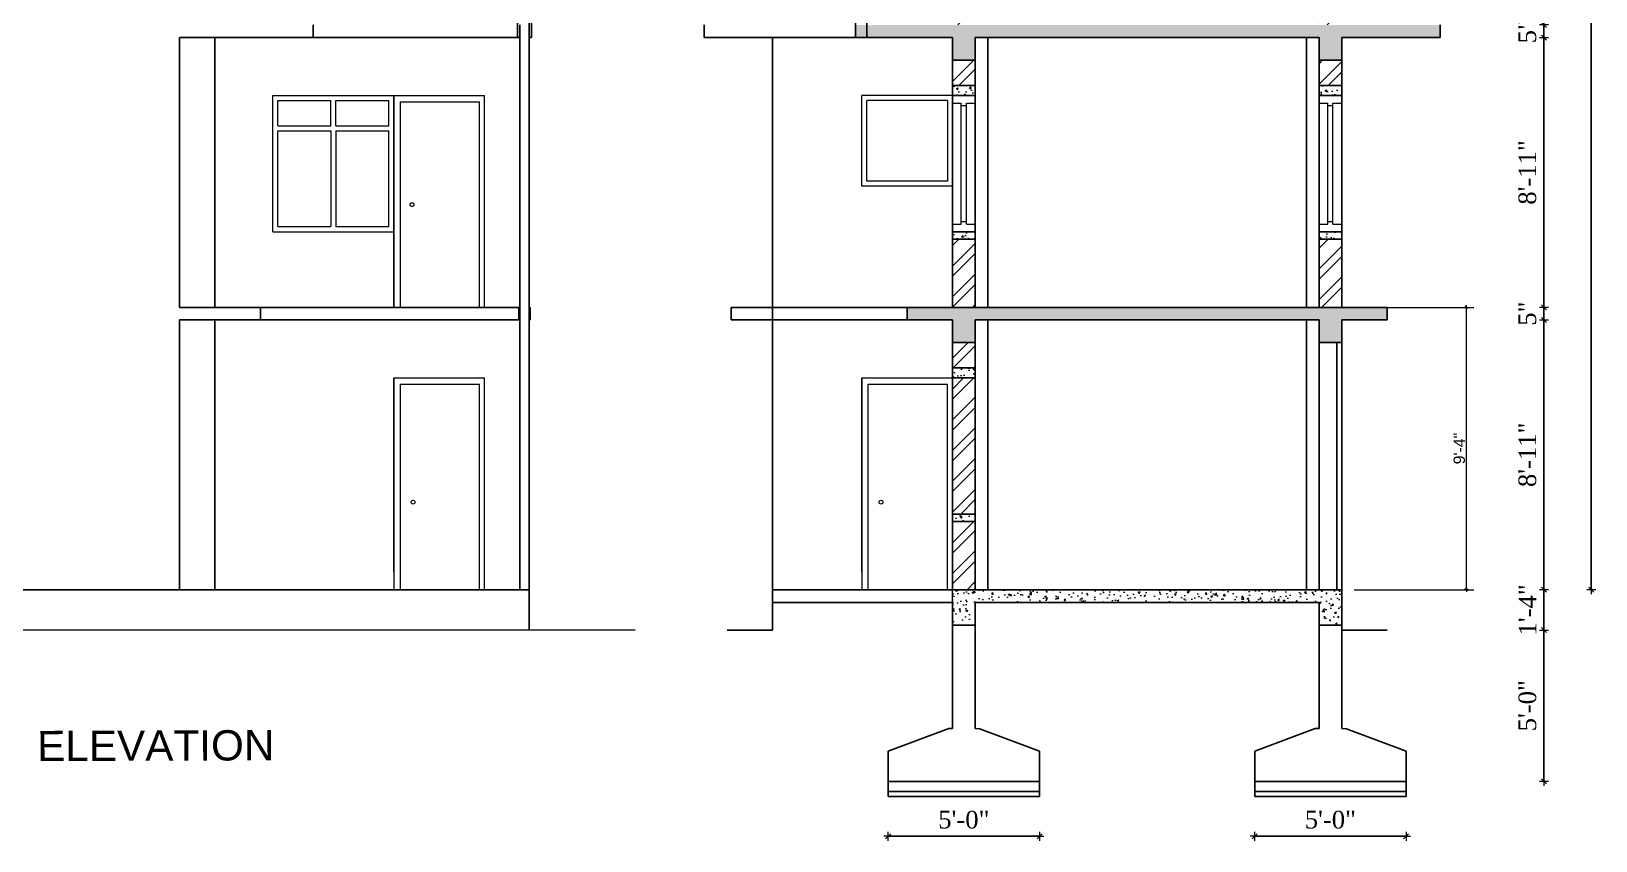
# Model space of a CAD drawing. Header units: inches. Extents: x 149946 to 166271, y -29520 to -26192.
# Drawn here: x 157336 to 157956, y -27535 to -27214 of the extents above; entities that cross this region are included whole.
import ezdxf

# ---------------------------------------------------------------- set-up
doc = ezdxf.new("R2010")
doc.units = ezdxf.units.IN
doc.header["$LTSCALE"] = 5
doc.header["$MEASUREMENT"] = 0
for name, color, linetype, lineweight in [('A-WALL', 7, 'Continuous', 9), ('Dimension', 7, 'Continuous', 18), ('dimention', 5, 'Continuous', 9), ('DOOR', 62, 'Continuous', 0), ('win', 5, 'Continuous', 18)]:
    doc.layers.add(name, color=color, linetype=linetype, lineweight=lineweight)
doc.layers.add('column', color=4, linetype='Continuous')
doc.layers.add('WALL', color=7, linetype='Continuous')
doc.layers.add('dim line', color=7, linetype='Continuous', lineweight=15, true_color=0xfab2b2)
doc.styles.add('DIMTEXT', font='arial.ttf', dxfattribs={"height": 8})
doc.styles.add('ordinary', font='times.ttf')
doc.styles.get("Standard").update_dxf_attribs({"font": 'arial.ttf'})
doc.dimstyles.new('Copy of 96', dxfattribs={"dimtxt": 7, "dimasz": 4, "dimexe": 0.5, "dimexo": 0.5, "dimgap": 3, "dimtad": 1, "dimdec": 1, "dimzin": 11, "dimdsep": 46, "dimlunit": 4, "dimtxsty": 'ordinary', "dimblk": 'OBLIQUE', "dimcen": 0.09, "dimse1": 1, "dimse2": 1, "dimclrt": 6, "dimazin": 0, "dimtfac": 1, "dimtdec": 1, "dimtix": 1, "dimtmove": 2, "dimatfit": 3, "dimldrblk": 'leader', "dimfxl": 0.5, "dimfxlon": 1, "dimtolj": 1, "dimtzin": 0, "dimarcsym": 0})
doc.dimstyles.new('Standard$0', dxfattribs={"dimtxt": 6, "dimasz": 4, "dimexe": 3, "dimexo": 6, "dimgap": 3, "dimtad": 1, "dimdec": 1, "dimzin": 0, "dimdsep": 46, "dimlunit": 4, "dimtxsty": 'Standard', "dimcen": 0.09, "dimclrd": 6, "dimclre": 6, "dimclrt": 7, "dimadec": 0, "dimazin": 0, "dimtfac": 1, "dimtdec": 1, "dimtix": 1, "dimtofl": 0, "dimtmove": 1, "dimatfit": 3, "dimfxl": 1, "dimtolj": 1, "dimtzin": 0, "dimlwd": 18, "dimlwe": 18, "dimarcsym": 0})
pattern_1 = [(50, (11172.554, 650.7443), (7.17260183, -0.62752135), [0.75, -8.25]), (355, (11172.554, 650.744), (-1.38751334, 7.52192134), [0.6, -6.6]), (100.4514445, (11173.1514, 650.692), (5.78508847, 6.8943999), [0.63740192, -7.01142112]), (46.1842, (11172.554, 652.744), (10.6724133, -1.6551928), [1.125, -12.375]), (96.6356355, (11173.443, 652.606), (9.34661946, 9.741186), [0.9561034, -10.5171376]), (351.184164, (11172.554, 652.744), (9.34661945, 9.741186), [0.9, -9.9]), (21, (11173.554, 652.2443), (5.96907052, -4.0261889), [0.75, -8.25]), (326, (11173.554, 652.244), (2.43315332, 7.25150045), [0.6, -6.6]), (71.451445, (11174.051, 651.909), (8.40222377, 3.22531153), [0.6374019, -7.01142112]), (37.5, (11172.5537, 650.7443), (0.121598553, 3.32893854), [0, -6.52, 0, -6.7, 0, -6.625]), (7.5, (11172.5537, 650.7443), (2.630695374, 3.94411712), [0, -3.82, 0, -6.37, 0, -2.525]), (327.5, (11170.3237, 650.7443), (5.33822436, -0.225548717), [0, -2.5, 0, -7.8, 0, -10.35]), (317.5, (11169.3237, 650.7443), (5.8318617, 1.00104982), [0, -3.25, 0, -5.18, 0, -7.35])]
pattern_2 = [(45, (11172.554, 650.744), (-6.098796, 6.098796), []), (45, (11176.62, 650.744), (-6.098796, 6.098796), [])]

# ---------------------------------------------------------------- blocks, each defined once
blk = doc.blocks.new('oblique')
at = {"color": 0, "lineweight": -2}
blk.add_line((0.25, 0.25), (-0.25, -0.25), dxfattribs=at)
at = {"layer": 'dim line', "lineweight": 9}
for p, q in [((-0.4375, 0), (0.4375, 0)), ((0, 0.4375), (0, -0.4375))]:
    blk.add_line(p, q, dxfattribs=at)
blk = doc.blocks.new('*D685')
at = {"layer": 'A-WALL', "color": 0, "lineweight": -2, "ltscale": 50, "transparency": 16777216}
blk.add_line((157675.49, -27533.55), (157735.49, -27533.55), dxfattribs=at)
at = {"layer": 'Defpoints', "color": 0, "ltscale": 50, "transparency": 16777216}
for p in [(157675.49, -27517.76), (157735.49, -27517.76), (157735.49, -27533.55)]:
    blk.add_point(p, dxfattribs=at)
at = {"layer": 'A-WALL', "color": 0, "lineweight": -2, "ltscale": 50, "transparency": 16777216, "xscale": 4, "yscale": 4, "zscale": 4, "rotation": 180}
blk.add_blockref('oblique', (157675.49, -27533.55), dxfattribs=at)
at = {"layer": 'A-WALL', "color": 0, "lineweight": -2, "ltscale": 50, "transparency": 16777216, "xscale": 4, "yscale": 4, "zscale": 4}
blk.add_blockref('oblique', (157735.49, -27533.55), dxfattribs=at)
at = {"layer": 'A-WALL', "color": 6, "ltscale": 50, "transparency": 16777216, "insert": (157705.49, -27526.99), "char_height": 7, "attachment_point": 5, "style": 'ordinary'}
blk.add_mtext('\\A1;5\'-0"', dxfattribs=at)
blk = doc.blocks.new('_OBLIQUE')
at = {"color": 0, "linetype": 'ByBlock'}
blk.add_line((-0.5, -0.5), (0.5, 0.5), dxfattribs=at)
blk = doc.blocks.new('leader')
at = {"layer": 'Dimension'}
for p, q in [((0, -4.33), (0, 4.33)), ((-4.42, 0), (4.42, 0))]:
    blk.add_line(p, q, dxfattribs=at)
blk = doc.blocks.new('*D670')
at = {"layer": 'A-WALL', "color": 0, "lineweight": -2, "ltscale": 50, "transparency": 16777216}
blk.add_line((157935.45, -27451.76), (157935.45, -27511.76), dxfattribs=at)
at = {"layer": 'Defpoints', "color": 0, "ltscale": 50, "transparency": 16777216}
for p in [(157855.27, -27451.76), (157880.77, -27511.76), (157935.45, -27511.76)]:
    blk.add_point(p, dxfattribs=at)
at = {"layer": 'A-WALL', "color": 0, "lineweight": -2, "ltscale": 50, "transparency": 16777216, "xscale": 4, "yscale": 4, "zscale": 4}
for p, rotation in [((157935.45, -27451.76), 90), ((157935.45, -27511.76), 270)]:
    blk.add_blockref('oblique', p, dxfattribs=dict(at, rotation=rotation))
at = {"layer": 'A-WALL', "color": 6, "ltscale": 50, "transparency": 16777216, "insert": (157928.89, -27481.76), "char_height": 7, "attachment_point": 5, "rotation": 90, "style": 'ordinary'}
blk.add_mtext('\\A1;5\'-0"', dxfattribs=at)
blk = doc.blocks.new('*D684')
at = {"layer": 'A-WALL', "color": 0, "lineweight": -2, "ltscale": 50, "transparency": 16777216}
blk.add_line((157820.77, -27533.55), (157880.77, -27533.55), dxfattribs=at)
at = {"layer": 'Defpoints', "color": 0, "ltscale": 50, "transparency": 16777216}
for p in [(157820.77, -27517.76), (157880.77, -27517.76), (157880.77, -27533.55)]:
    blk.add_point(p, dxfattribs=at)
at = {"layer": 'A-WALL', "color": 0, "lineweight": -2, "ltscale": 50, "transparency": 16777216, "xscale": 4, "yscale": 4, "zscale": 4, "rotation": 180}
blk.add_blockref('oblique', (157820.77, -27533.55), dxfattribs=at)
at = {"layer": 'A-WALL', "color": 0, "lineweight": -2, "ltscale": 50, "transparency": 16777216, "xscale": 4, "yscale": 4, "zscale": 4}
blk.add_blockref('oblique', (157880.77, -27533.55), dxfattribs=at)
at = {"layer": 'A-WALL', "color": 6, "ltscale": 50, "transparency": 16777216, "insert": (157850.77, -27526.99), "char_height": 7, "attachment_point": 5, "style": 'ordinary'}
blk.add_mtext('\\A1;5\'-0"', dxfattribs=at)
blk = doc.blocks.new('*D683')
at = {"layer": 'A-WALL', "color": 0, "lineweight": -2, "ltscale": 5, "transparency": 16777216}
for p, q in [((157935.45, -27435.76), (157935.45, -27431.76)), ((157935.45, -27451.76), (157935.45, -27435.76)), ((157935.45, -27451.76), (157935.45, -27455.76))]:
    blk.add_line(p, q, dxfattribs=at)
at = {"layer": 'Defpoints', "color": 0, "ltscale": 5, "transparency": 16777216}
for p in [(157855.27, -27435.76), (157935.45, -27435.76), (157855.27, -27451.76)]:
    blk.add_point(p, dxfattribs=at)
at = {"layer": 'A-WALL', "color": 0, "lineweight": -2, "ltscale": 5, "transparency": 16777216, "xscale": 4, "yscale": 4, "zscale": 4}
for p, rotation in [((157935.45, -27435.76), 270), ((157935.45, -27451.76), 90)]:
    blk.add_blockref('oblique', p, dxfattribs=dict(at, rotation=rotation))
at = {"layer": 'A-WALL', "color": 6, "ltscale": 5, "transparency": 16777216, "insert": (157928.95, -27443.76), "char_height": 7, "attachment_point": 5, "rotation": 90, "style": 'ordinary'}
blk.add_mtext('\\A1;1\'-4"', dxfattribs=at)
blk = doc.blocks.new('*D672')
at = {"layer": 'A-WALL', "color": 0, "lineweight": -2, "ltscale": 5, "transparency": 16777216}
blk.add_line((157935.45, -27435.76), (157935.45, -27328.76), dxfattribs=at)
at = {"layer": 'Defpoints', "color": 0, "ltscale": 5, "transparency": 16777216}
for p in [(157855.27, -27328.76), (157935.45, -27328.76), (157855.27, -27435.76)]:
    blk.add_point(p, dxfattribs=at)
at = {"layer": 'A-WALL', "color": 0, "lineweight": -2, "ltscale": 5, "transparency": 16777216, "xscale": 4, "yscale": 4, "zscale": 4}
for p, rotation in [((157935.45, -27328.76), 90), ((157935.45, -27435.76), 270)]:
    blk.add_blockref('oblique', p, dxfattribs=dict(at, rotation=rotation))
at = {"layer": 'A-WALL', "color": 6, "ltscale": 5, "transparency": 16777216, "insert": (157928.89, -27382.26), "char_height": 7, "attachment_point": 5, "rotation": 90, "style": 'ordinary'}
blk.add_mtext('\\A1;8\'-11"', dxfattribs=at)
blk = doc.blocks.new('*D673')
at = {"layer": 'A-WALL', "color": 0, "lineweight": -2, "ltscale": 5, "transparency": 16777216}
for p, q in [((157935.45, -27323.76), (157935.45, -27319.76)), ((157935.45, -27328.76), (157935.45, -27323.76)), ((157935.45, -27328.76), (157935.45, -27332.76))]:
    blk.add_line(p, q, dxfattribs=at)
at = {"layer": 'Defpoints', "color": 0, "ltscale": 5, "transparency": 16777216}
for p in [(157855.27, -27323.76), (157935.45, -27323.76), (157855.27, -27328.76)]:
    blk.add_point(p, dxfattribs=at)
at = {"layer": 'A-WALL', "color": 0, "lineweight": -2, "ltscale": 5, "transparency": 16777216, "xscale": 4, "yscale": 4, "zscale": 4}
for p, rotation in [((157935.45, -27323.76), 270), ((157935.45, -27328.76), 90)]:
    blk.add_blockref('oblique', p, dxfattribs=dict(at, rotation=rotation))
at = {"layer": 'A-WALL', "color": 6, "ltscale": 5, "transparency": 16777216, "insert": (157928.89, -27326.26), "char_height": 7, "attachment_point": 5, "rotation": 90, "style": 'ordinary'}
blk.add_mtext('\\A1;5"', dxfattribs=at)
blk = doc.blocks.new('*D674')
at = {"layer": 'A-WALL', "color": 0, "lineweight": -2, "ltscale": 5, "transparency": 16777216}
blk.add_line((157935.45, -27323.76), (157935.45, -27216.76), dxfattribs=at)
at = {"layer": 'Defpoints', "color": 0, "ltscale": 5, "transparency": 16777216}
for p in [(157855.27, -27216.76), (157935.45, -27216.76), (157855.27, -27323.76)]:
    blk.add_point(p, dxfattribs=at)
at = {"layer": 'A-WALL', "color": 0, "lineweight": -2, "ltscale": 5, "transparency": 16777216, "xscale": 4, "yscale": 4, "zscale": 4}
for p, rotation in [((157935.45, -27216.76), 90), ((157935.45, -27323.76), 270)]:
    blk.add_blockref('oblique', p, dxfattribs=dict(at, rotation=rotation))
at = {"layer": 'A-WALL', "color": 6, "ltscale": 5, "transparency": 16777216, "insert": (157928.89, -27270.26), "char_height": 7, "attachment_point": 5, "rotation": 90, "style": 'ordinary'}
blk.add_mtext('\\A1;8\'-11"', dxfattribs=at)
blk = doc.blocks.new('*D675')
at = {"layer": 'A-WALL', "color": 0, "lineweight": -2, "ltscale": 5, "transparency": 16777216}
for p, q in [((157935.45, -27211.76), (157935.45, -27207.76)), ((157935.45, -27216.76), (157935.45, -27211.76)), ((157935.45, -27216.76), (157935.45, -27220.76))]:
    blk.add_line(p, q, dxfattribs=at)
at = {"layer": 'Defpoints', "color": 0, "ltscale": 5, "transparency": 16777216}
for p in [(157855.27, -27211.76), (157855.27, -27216.76), (157935.45, -27211.76)]:
    blk.add_point(p, dxfattribs=at)
at = {"layer": 'A-WALL', "color": 0, "lineweight": -2, "ltscale": 5, "transparency": 16777216, "xscale": 4, "yscale": 4, "zscale": 4}
for p, rotation in [((157935.45, -27211.76), 270), ((157935.45, -27216.76), 90)]:
    blk.add_blockref('oblique', p, dxfattribs=dict(at, rotation=rotation))
at = {"layer": 'A-WALL', "color": 6, "ltscale": 5, "transparency": 16777216, "insert": (157928.89, -27214.26), "char_height": 7, "attachment_point": 5, "rotation": 90, "style": 'ordinary'}
blk.add_mtext('\\A1;5"', dxfattribs=at)
blk = doc.blocks.new('*D671')
at = {"layer": 'A-WALL', "color": 0, "lineweight": -2, "ltscale": 50, "transparency": 16777216}
blk.add_line((157954.2, -26875.76), (157954.2, -27435.76), dxfattribs=at)
at = {"layer": 'Defpoints', "color": 0, "ltscale": 50, "transparency": 16777216}
for p in [(157894.27, -26875.76), (157855.27, -27435.76), (157954.2, -27435.76)]:
    blk.add_point(p, dxfattribs=at)
at = {"layer": 'A-WALL', "color": 0, "lineweight": -2, "ltscale": 50, "transparency": 16777216, "xscale": 4, "yscale": 4, "zscale": 4}
for p, rotation in [((157954.2, -26875.76), 90), ((157954.2, -27435.76), 270)]:
    blk.add_blockref('oblique', p, dxfattribs=dict(at, rotation=rotation))
at = {"layer": 'A-WALL', "color": 6, "ltscale": 50, "transparency": 16777216, "insert": (157947.64, -27155.76), "char_height": 7, "attachment_point": 5, "rotation": 90, "style": 'ordinary'}
blk.add_mtext('\\A1;46\'-8"', dxfattribs=at)
blk = doc.blocks.new('*D1358')
at = {"layer": 'A-WALL', "color": 47, "lineweight": 0, "ltscale": 5}
for p, q in [((157860.27, -27323.76), (157907.69, -27323.76)), ((157860.27, -27435.76), (157907.69, -27435.76))]:
    blk.add_line(p, q, dxfattribs=at)
at = {"layer": 'A-WALL', "color": 33, "lineweight": 0, "ltscale": 5}
blk.add_line((157904.69, -27435.76), (157904.69, -27323.76), dxfattribs=at)
at = {"layer": 'Defpoints', "color": 0, "ltscale": 5}
for p in [(157855.27, -27323.76, -72.71), (157904.69, -27323.76), (157855.27, -27435.76, -72.71)]:
    blk.add_point(p, dxfattribs=at)
at = {"layer": 'A-WALL', "color": 33, "lineweight": 0, "ltscale": 5, "xscale": 2, "yscale": 2, "zscale": 2}
for p, rotation in [((157904.69, -27323.76), 90), ((157904.69, -27435.76), 270)]:
    blk.add_blockref('oblique', p, dxfattribs=dict(at, rotation=rotation))
at = {"layer": 'A-WALL', "color": 7, "ltscale": 5, "insert": (157901.9, -27379.76), "char_height": 4.5, "attachment_point": 5, "rotation": 90}
blk.add_mtext('\\A1;9\'-4"', dxfattribs=at)

msp = doc.modelspace()

# ---------------------------------------------------------------- hatches: boundary and pattern name
at = {"layer": 'A-WALL', "ltscale": 40, "true_color": 0xf26722}
h = msp.add_hatch(dxfattribs=at)
h.set_pattern_fill('AR-CONC', color=30)
h.set_pattern_definition(pattern_1)
h.paths.add_polyline_path([(157855.27, -27216.76), (157894.27, -27216.76), (157894.27, -27211.76), (157855.27, -27211.76), (157662.49, -27211.76), (157662.49, -27216.76), (157700.99, -27216.76), (157700.99, -27225.76), (157709.99, -27225.76), (157709.99, -27216.76), (157846.27, -27216.76), (157846.27, -27225.76), (157855.27, -27225.76)])
h = msp.add_hatch(dxfattribs=at)
h.set_pattern_fill('AR-CONC', color=30)
h.set_pattern_definition(pattern_1)
h.paths.add_polyline_path([(157709.99, -27239.76), (157709.99, -27235.76), (157700.99, -27235.76), (157700.99, -27239.76)])
h.paths.add_polyline_path([(157855.27, -27239.76), (157855.27, -27235.76), (157846.27, -27235.76), (157846.27, -27239.76)])
h = msp.add_hatch(dxfattribs=at)
h.set_pattern_fill('AR-CONC', color=30)
h.set_pattern_definition(pattern_1)
h.paths.add_polyline_path([(157709.99, -27296.76), (157709.99, -27293.76), (157700.99, -27293.76), (157700.99, -27296.76)])
h = msp.add_hatch(dxfattribs=at)
h.set_pattern_fill('AR-CONC', color=30)
h.set_pattern_definition(pattern_1)
h.paths.add_polyline_path([(157855.27, -27293.76), (157846.27, -27293.76), (157846.27, -27296.76), (157855.27, -27296.76)])
h = msp.add_hatch(dxfattribs=at)
h.set_pattern_fill('AR-CONC', color=30)
h.set_pattern_definition(pattern_1)
h.paths.add_polyline_path([(157846.27, -27328.76), (157846.27, -27337.76), (157855.27, -27337.76), (157855.27, -27328.76), (157873.27, -27328.76), (157873.27, -27323.76), (157855.27, -27323.76), (157682.99, -27323.76), (157682.99, -27328.76), (157700.99, -27328.76), (157700.99, -27337.76), (157709.99, -27337.76), (157709.99, -27328.76)])
h = msp.add_hatch(dxfattribs=at)
h.set_pattern_fill('AR-CONC', color=30)
h.set_pattern_definition(pattern_1)
h.paths.add_polyline_path([(157709.99, -27408.76), (157709.99, -27405.76), (157700.99, -27405.76), (157700.99, -27408.76)])
h.paths.add_polyline_path([(157709.99, -27351.76), (157709.99, -27347.76), (157700.99, -27347.76), (157700.99, -27351.76)])
h = msp.add_hatch(dxfattribs=at)
h.set_pattern_fill('AR-CONC', color=30)
h.set_pattern_definition(pattern_1)
h.paths.add_polyline_path([(157700.99, -27449.76), (157709.99, -27449.76), (157709.99, -27440.76), (157846.27, -27440.76), (157846.27, -27449.76), (157855.27, -27449.76), (157855.27, -27440.76), (157855.27, -27435.76), (157700.99, -27435.76), (157700.99, -27440.76)])
at = {"layer": 'dimention', "ltscale": 40, "true_color": 0xf26722}
h = msp.add_hatch(dxfattribs=at)
h.set_pattern_fill('ANSI32', color=30, scale=23)
h.set_pattern_definition(pattern_2)
h.paths.add_polyline_path([(157709.99, -27296.76), (157700.99, -27296.76), (157700.99, -27323.76), (157709.99, -27323.76)])
h.paths.add_polyline_path([(157855.27, -27296.76), (157846.27, -27296.76), (157846.27, -27323.76), (157855.27, -27323.76)])
h.paths.add_polyline_path([(157709.99, -27225.76), (157700.99, -27225.76), (157700.99, -27235.76), (157709.99, -27235.76)])
h.paths.add_polyline_path([(157855.27, -27225.76), (157846.27, -27225.76), (157846.27, -27235.76), (157855.27, -27235.76)])
h.paths.add_polyline_path([(157855.27, -27113.76), (157846.27, -27113.76), (157846.27, -27123.76), (157855.27, -27123.76)])
h.paths.add_polyline_path([(157709.99, -27113.76), (157700.99, -27113.76), (157700.99, -27123.76), (157709.99, -27123.76)])
h.paths.add_polyline_path([(157709.99, -27184.76), (157700.99, -27184.76), (157700.99, -27211.76), (157709.99, -27211.76)])
h.paths.add_polyline_path([(157855.27, -27184.76), (157846.27, -27184.76), (157846.27, -27211.76), (157855.27, -27211.76)])
h.paths.add_polyline_path([(157855.27, -27072.76), (157846.27, -27072.76), (157846.27, -27099.76), (157855.27, -27099.76)])
h.paths.add_polyline_path([(157709.99, -27072.76), (157700.99, -27072.76), (157700.99, -27099.76), (157709.99, -27099.76)])
h.paths.add_polyline_path([(157709.99, -27001.76), (157700.99, -27001.76), (157700.99, -27011.76), (157709.99, -27011.76)])
h.paths.add_polyline_path([(157855.27, -27001.76), (157846.27, -27001.76), (157846.27, -27011.76), (157855.27, -27011.76)])
h.paths.add_polyline_path([(157855.27, -26960.76), (157846.27, -26960.76), (157846.27, -26987.76), (157855.27, -26987.76)])
h.paths.add_polyline_path([(157709.99, -26960.76), (157700.99, -26960.76), (157700.99, -26987.76), (157709.99, -26987.76)])
h.paths.add_polyline_path([(157709.99, -26889.76), (157700.99, -26889.76), (157700.99, -26899.76), (157709.99, -26899.76)])
h.paths.add_polyline_path([(157855.27, -26889.76), (157846.27, -26889.76), (157846.27, -26899.76), (157855.27, -26899.76)])
h = msp.add_hatch(dxfattribs=at)
h.set_pattern_fill('ANSI32', color=30, scale=23)
h.set_pattern_definition(pattern_2)
h.paths.add_polyline_path([(157709.99, -27347.76), (157709.99, -27337.76), (157700.99, -27337.76), (157700.99, -27347.76)])
h.paths.add_polyline_path([(157700.99, -27405.76), (157709.99, -27405.76), (157709.99, -27351.76), (157700.99, -27351.76)])
h.paths.add_polyline_path([(157700.99, -27435.76), (157709.99, -27435.76), (157709.99, -27408.76), (157700.99, -27408.76)])

# ---------------------------------------------------------------- linework, layer by layer
at = {"layer": 'A-WALL', "ltscale": 5}
for p, q in [((157700.99, -27239.76, -72.71), (157709.99, -27239.76, -72.71)), ((157846.27, -27239.76, -72.71), (157855.27, -27239.76, -72.71)), ((157700.99, -27293.76, -72.71), (157709.99, -27293.76, -72.71)), ((157846.27, -27293.76, -72.71), (157855.27, -27293.76, -72.71)), ((157575.17, -27451.76, -72.71), (157078.82, -27451.76, -72.71)), ((157709.99, -27490.76, -72.71), (157711.49, -27490.76, -72.71)), ((157855.27, -27490.76, -72.71), (157856.77, -27490.76, -72.71))]:
    msp.add_line(p, q, dxfattribs=at)
for centre, radius in [((157486.76, -27283.01, -72.71), 0.75), ((157487.17, -27401.01, -72.71), 0.766), ((157672.64, -27401.01, -72.71), 0.766)]:
    msp.add_circle(centre, radius, dxfattribs=at)
at = {"layer": 'DOOR', "lineweight": 13}
for p, q in [((157479.52, -27323.76, -72.71), (157479.52, -27239.76, -72.71)), ((157479.52, -27239.76, -72.71), (157479.52, -27323.76, -72.71)), ((157479.52, -27239.76, -72.71), (157515.52, -27239.76, -72.71)), ((157515.52, -27323.76, -72.71), (157515.52, -27239.76, -72.71)), ((157482.02, -27242.26, -72.71), (157482.02, -27323.76, -72.71)), ((157482.02, -27242.26, -72.71), (157513.52, -27242.26, -72.71)), ((157513.52, -27323.76, -72.71), (157513.52, -27242.26, -72.71)), ((157479.52, -27428.83, -72.71), (157479.52, -27351.76, -72.71)), ((157479.52, -27351.76, -72.71), (157479.52, -27435.76, -72.71)), ((157479.52, -27351.76, -72.71), (157515.52, -27351.76, -72.71)), ((157515.52, -27435.76, -72.71), (157515.52, -27351.76, -72.71)), ((157664.99, -27428.83, -72.71), (157664.99, -27351.76, -72.71)), ((157664.99, -27351.76, -72.71), (157664.99, -27435.76, -72.71)), ((157664.99, -27351.76, -72.71), (157700.99, -27351.76, -72.71)), ((157700.99, -27440.76, -72.71), (157700.99, -27351.76, -72.71)), ((157482.02, -27354.26, -72.71), (157482.02, -27435.76, -72.71)), ((157482.02, -27354.26, -72.71), (157513.52, -27354.26, -72.71)), ((157513.52, -27435.76, -72.71), (157513.52, -27354.26, -72.71)), ((157667.49, -27354.26, -72.71), (157667.49, -27435.76, -72.71)), ((157667.49, -27354.26, -72.71), (157698.99, -27354.26, -72.71)), ((157698.99, -27435.76, -72.71), (157698.99, -27354.26, -72.71))]:
    msp.add_line(p, q, dxfattribs=at)
at = {"layer": 'WALL', "color": 2, "linetype": 'ByBlock', "ltscale": 5}
for p, q in [((157533.17, -27451.76, -72.71), (157533.17, -26836.76, -72.71)), ((157528.61, -27216.76, -72.71), (157528.61, -27172.76, -72.71)), ((157534.1, -27172.76, -72.71), (157534.1, -27216.76, -72.71)), ((157662.49, -27216.76, -72.71), (157662.49, -27172.76, -72.71)), ((157666.99, -27216.76, -72.71), (157666.99, -27172.76, -72.71)), ((157394.63, -27216.76, -72.71), (157529.52, -27216.76, -72.71)), ((157394.63, -27323.76, -72.71), (157394.63, -27216.76, -72.71)), ((157408.63, -27323.76, -72.71), (157408.63, -27216.76, -72.71)), ((157447.63, -27211.76, -72.71), (157447.63, -27216.76, -72.71)), ((157529.52, -27216.76, -72.71), (157529.52, -27211.76, -72.71)), ((157529.52, -27323.76, -72.71), (157529.52, -27216.76, -72.71)), ((157534.1, -27216.76, -72.71), (157533.17, -27216.76, -72.71)), ((157602.57, -27216.76, -72.71), (157602.57, -27211.76, -72.71)), ((157700.99, -27216.76, -72.71), (157602.57, -27216.76, -72.71)), ((157629.61, -27216.76, -72.71), (157629.61, -27451.76, -72.71)), ((157700.99, -27323.76, -72.71), (157700.99, -27216.76, -72.71)), ((157846.27, -27216.76, -72.71), (157709.99, -27216.76, -72.71)), ((157709.99, -27323.76, -72.71), (157709.99, -27216.76, -72.71)), ((157714.99, -27323.76, -72.71), (157714.99, -27216.76, -72.71)), ((157841.27, -27323.76, -72.71), (157841.27, -27216.76, -72.71)), ((157855.27, -27216.76, -72.71), (157855.27, -27323.76, -72.71)), ((157894.27, -27216.76, -72.71), (157855.27, -27216.76, -72.71)), ((157855.27, -27216.76, -72.71), (157855.27, -27216.76, -72.71)), ((157894.27, -27216.76, -72.71), (157894.27, -27211.76, -72.71)), ((157846.27, -27225.76, -72.71), (157846.27, -27323.76, -72.71)), ((157394.63, -27323.76, -72.71), (157529.52, -27323.76, -72.71)), ((157426.63, -27328.76, -72.71), (157426.63, -27323.76, -72.71)), ((157529.09, -27323.76, -72.71), (157529.09, -27328.76, -72.71)), ((157529.52, -27328.76, -72.71), (157529.52, -27323.76, -72.71)), ((157533.17, -27323.76, -72.71), (157533.6, -27323.76, -72.71)), ((157533.6, -27323.76, -72.71), (157533.6, -27328.76, -72.71)), ((157613.24, -27323.76, -72.71), (157613.24, -27328.76, -72.71)), ((157855.27, -27323.76, -72.71), (157613.24, -27323.76, -72.71)), ((157682.99, -27323.76, -72.71), (157682.99, -27328.76, -72.71)), ((157855.27, -27323.76, -72.71), (157873.27, -27323.76, -72.71)), ((157873.27, -27323.76, -72.71), (157873.27, -27328.76, -72.71)), ((157394.63, -27328.76, -72.71), (157529.52, -27328.76, -72.71)), ((157394.63, -27435.76, -72.71), (157394.63, -27328.76, -72.71)), ((157408.63, -27435.76, -72.71), (157408.63, -27328.76, -72.71)), ((157529.52, -27328.76, -72.71), (157529.52, -27435.76, -72.71)), ((157533.17, -27328.76, -72.71), (157533.6, -27328.76, -72.71)), ((157613.24, -27328.76, -72.71), (157700.99, -27328.76, -72.71)), ((157700.99, -27435.76, -72.71), (157700.99, -27328.76, -72.71)), ((157709.99, -27328.76, -72.71), (157846.27, -27328.76, -72.71)), ((157709.99, -27435.76, -72.71), (157709.99, -27328.76, -72.71)), ((157714.99, -27435.76, -72.71), (157714.99, -27328.76, -72.71)), ((157841.27, -27435.76, -72.71), (157841.27, -27328.76, -72.71)), ((157855.27, -27328.76, -72.71), (157855.27, -27451.76, -72.71)), ((157873.27, -27328.76, -72.71), (157855.27, -27328.76, -72.71)), ((157855.27, -27328.76, -72.71), (157855.27, -27328.76, -72.71)), ((157846.27, -27337.76, -72.71), (157846.27, -27435.76, -72.71)), ((157853.27, -27337.76, -72.71), (157853.27, -27435.76, -72.71)), ((157120.82, -27435.76, -72.71), (157533.17, -27435.76, -72.71)), ((157629.61, -27435.76, -72.71), (157855.27, -27435.76, -72.71)), ((157629.61, -27440.76, -72.71), (157700.99, -27440.76, -72.71)), ((157709.99, -27440.76, -72.71), (157846.27, -27440.76, -72.71)), ((157629.61, -27451.76, -72.71), (157611.61, -27451.76, -72.71)), ((157700.99, -27490.76, -72.71), (157700.99, -27449.76, -72.71)), ((157709.99, -27490.76, -72.71), (157709.99, -27449.76, -72.71)), ((157846.27, -27490.76, -72.71), (157846.27, -27449.76, -72.71)), ((157855.27, -27490.76, -72.71), (157855.27, -27449.76, -72.71)), ((157855.27, -27451.76, -72.71), (157873.27, -27451.76, -72.71)), ((157675.49, -27499.76, -72.71), (157699.49, -27490.76, -72.71)), ((157699.49, -27490.76, -72.71), (157700.99, -27490.76, -72.71)), ((157735.49, -27499.76, -72.71), (157711.49, -27490.76, -72.71)), ((157820.77, -27499.76, -72.71), (157844.77, -27490.76, -72.71)), ((157844.77, -27490.76, -72.71), (157846.27, -27490.76, -72.71)), ((157880.77, -27499.76, -72.71), (157856.77, -27490.76, -72.71)), ((157675.49, -27517.76, -72.71), (157675.49, -27499.76, -72.71)), ((157735.49, -27517.76, -72.71), (157735.49, -27499.76, -72.71)), ((157820.77, -27517.76, -72.71), (157820.77, -27499.76, -72.71)), ((157880.77, -27517.76, -72.71), (157880.77, -27499.76, -72.71)), ((157675.49, -27511.76, -72.71), (157735.49, -27511.76, -72.71)), ((157820.77, -27511.76, -72.71), (157880.77, -27511.76, -72.71)), ((157675.49, -27515.76, -72.71), (157735.49, -27515.76, -72.71)), ((157675.49, -27517.76, -72.71), (157735.49, -27517.76, -72.71)), ((157820.77, -27515.76, -72.71), (157880.77, -27515.76, -72.71)), ((157820.77, -27517.76, -72.71), (157880.77, -27517.76, -72.71))]:
    msp.add_line(p, q, dxfattribs=at)
at = {"layer": 'WALL', "color": 2, "linetype": 'ByBlock', "ltscale": 5, "elevation": -72.71}
for points in [[(157709.99, -27216.76), (157709.99, -27216.76), (157709.99, -27225.76), (157700.99, -27225.76), (157700.99, -27216.76)], [(157855.27, -27216.76), (157855.27, -27225.76), (157846.27, -27225.76), (157846.27, -27216.76)], [(157709.99, -27328.76), (157709.99, -27337.76), (157700.99, -27337.76), (157700.99, -27328.76)], [(157855.27, -27328.76), (157855.27, -27337.76), (157846.27, -27337.76), (157846.27, -27328.76)], [(157709.99, -27440.76), (157709.99, -27449.76), (157700.99, -27449.76), (157700.99, -27440.76)], [(157855.27, -27440.76), (157855.27, -27449.76), (157846.27, -27449.76), (157846.27, -27440.76)]]:
    msp.add_lwpolyline(points, dxfattribs=at)
for points in [[(157700.99, -27235.76), (157709.99, -27235.76), (157709.99, -27239.76), (157700.99, -27239.76)], [(157846.27, -27235.76), (157855.27, -27235.76), (157855.27, -27239.76), (157846.27, -27239.76)], [(157700.99, -27293.76), (157709.99, -27293.76), (157709.99, -27296.76), (157700.99, -27296.76)], [(157846.27, -27293.76), (157855.27, -27293.76), (157855.27, -27296.76), (157846.27, -27296.76)], [(157700.99, -27347.76), (157709.99, -27347.76), (157709.99, -27351.76), (157700.99, -27351.76)], [(157700.99, -27405.76), (157709.99, -27405.76), (157709.99, -27408.76), (157700.99, -27408.76)]]:
    msp.add_lwpolyline(points, close=True, dxfattribs=at)
at = {"layer": 'win'}
for p, q in [((157431.52, -27239.76, -72.71), (157479.52, -27239.76, -72.71)), ((157431.52, -27293.76, -72.71), (157431.52, -27239.76, -72.71)), ((157433.52, -27241.76, -72.71), (157454.52, -27241.76, -72.71)), ((157433.52, -27251.76, -72.71), (157433.52, -27241.76, -72.71)), ((157454.52, -27251.76, -72.71), (157454.52, -27241.76, -72.71)), ((157456.52, -27241.76, -72.71), (157477.52, -27241.76, -72.71)), ((157456.52, -27251.76, -72.71), (157456.52, -27241.76, -72.71)), ((157477.52, -27251.76, -72.71), (157477.52, -27241.76, -72.71)), ((157479.52, -27293.76, -72.71), (157479.52, -27239.76, -72.71)), ((157700.99, -27239.76, -72.71), (157664.99, -27239.76, -72.71)), ((157664.99, -27275.76, -72.71), (157664.99, -27239.76, -72.71)), ((157698.99, -27241.76, -72.71), (157666.99, -27241.76, -72.71)), ((157666.99, -27273.76, -72.71), (157666.99, -27241.76, -72.71)), ((157698.99, -27241.76, -72.71), (157698.99, -27273.76, -72.71)), ((157700.99, -27239.76, -72.71), (157700.99, -27275.76, -72.71)), ((157700.99, -27242.76, -72.71), (157704.49, -27242.76, -72.71)), ((157704.49, -27290.76, -72.71), (157704.49, -27242.76, -72.71)), ((157704.49, -27243.76, -72.71), (157706.49, -27243.76, -72.71)), ((157706.49, -27242.76, -72.71), (157709.99, -27242.76, -72.71)), ((157706.49, -27290.76, -72.71), (157706.49, -27242.76, -72.71)), ((157846.27, -27242.76, -72.71), (157849.77, -27242.76, -72.71)), ((157849.77, -27290.76, -72.71), (157849.77, -27242.76, -72.71)), ((157849.77, -27243.76, -72.71), (157851.77, -27243.76, -72.71)), ((157851.77, -27242.76, -72.71), (157855.27, -27242.76, -72.71)), ((157851.77, -27290.76, -72.71), (157851.77, -27242.76, -72.71)), ((157433.52, -27251.76, -72.71), (157454.52, -27251.76, -72.71)), ((157433.52, -27291.76, -72.71), (157433.52, -27253.76, -72.71)), ((157433.52, -27253.76, -72.71), (157454.52, -27253.76, -72.71)), ((157454.52, -27253.76, -72.71), (157454.52, -27291.76, -72.71)), ((157456.52, -27251.76, -72.71), (157477.52, -27251.76, -72.71)), ((157456.52, -27253.76, -72.71), (157477.52, -27253.76, -72.71)), ((157456.52, -27253.76, -72.71), (157456.52, -27291.76, -72.71)), ((157477.52, -27291.76, -72.71), (157477.52, -27253.76, -72.71)), ((157700.99, -27275.76, -72.71), (157664.99, -27275.76, -72.71)), ((157698.99, -27273.76, -72.71), (157666.99, -27273.76, -72.71)), ((157700.99, -27290.76, -72.71), (157704.49, -27290.76, -72.71)), ((157704.49, -27289.76, -72.71), (157706.49, -27289.76, -72.71)), ((157706.49, -27290.76, -72.71), (157709.99, -27290.76, -72.71)), ((157846.27, -27290.76, -72.71), (157849.77, -27290.76, -72.71)), ((157849.77, -27289.76, -72.71), (157851.77, -27289.76, -72.71)), ((157851.77, -27290.76, -72.71), (157855.27, -27290.76, -72.71)), ((157431.52, -27293.76, -72.71), (157479.52, -27293.76, -72.71)), ((157433.52, -27291.76, -72.71), (157454.52, -27291.76, -72.71)), ((157456.52, -27291.76, -72.71), (157477.52, -27291.76, -72.71))]:
    msp.add_line(p, q, dxfattribs=at)

# ---------------------------------------------------------------- texts
at = {"layer": 'column', "color": 0, "insert": (157353.02, -27491.69, -72.71), "char_height": 12, "width": 216.2725, "attachment_point": 2, "rotation": 0.20566, "style": 'DIMTEXT'}
msp.add_mtext('NORTH ELEVATION', dxfattribs=at)

# ---------------------------------------------------------------- dimensions: what is measured, and where the dimension line sits
at = {"layer": 'A-WALL', "ltscale": 50}
for base, p1, p2, picture, middle in [((157954.2, -27435.76, -72.71), (157894.27, -26875.76, -72.71), (157855.27, -27435.76, -72.71), '*D671', (157947.64, -27155.76, -72.71)), ((157935.45, -27511.76, -72.71), (157855.27, -27451.76, -72.71), (157880.77, -27511.76, -72.71), '*D670', (157928.89, -27481.76, -72.71))]:
    dim = msp.add_linear_dim(base=base, p1=p1, p2=p2, angle=90, dimstyle='Copy of 96', override={"dimdec": 0, "dimblk": 'oblique', "dimtdec": 0, "dimarcsym": 1}, dxfattribs=at)
    dim.commit()
    dim.dimension.update_dxf_attribs({"geometry": picture, "text_midpoint": middle})
at = {"layer": 'A-WALL', "ltscale": 5}
for base, p1, p2, dimstyle, override, picture, middle in [((157935.45, -27211.76, -72.71), (157855.27, -27216.76, -72.71), (157855.27, -27211.76, -72.71), 'Copy of 96', {"dimdec": 0, "dimblk": 'oblique', "dimtdec": 0, "dimarcsym": 1}, '*D675', (157928.89, -27214.26, -72.71)), ((157935.45, -27216.76, -72.71), (157855.27, -27323.76, -72.71), (157855.27, -27216.76, -72.71), 'Copy of 96', {"dimdec": 0, "dimblk": 'oblique', "dimtdec": 0, "dimarcsym": 1}, '*D674', (157928.89, -27270.26, -72.71)), ((157935.45, -27323.76, -72.71), (157855.27, -27328.76, -72.71), (157855.27, -27323.76, -72.71), 'Copy of 96', {"dimdec": 0, "dimblk": 'oblique', "dimtdec": 0, "dimarcsym": 1}, '*D673', (157928.89, -27326.26, -72.71)), ((157904.69, -27323.76), (157855.27, -27435.76, -72.71), (157855.27, -27323.76, -72.71), 'Standard$0', {"dimtxt": 4.5, "dimasz": 2, "dimexo": 5, "dimgap": 0.5, "dimdec": 0, "dimzin": 12, "dimpost": '\\X', "dimblk": 'oblique', "dimcen": 3, "dimclrd": 33, "dimclre": 47, "dimtfac": 0.5, "dimtdec": 0, "dimfxl": 3, "dimlwd": 0, "dimlwe": 0}, '*D1358', (157901.9, -27379.76)), ((157935.45, -27328.76, -72.71), (157855.27, -27435.76, -72.71), (157855.27, -27328.76, -72.71), 'Copy of 96', {"dimdec": 0, "dimblk": 'oblique', "dimtdec": 0, "dimarcsym": 1}, '*D672', (157928.89, -27382.26, -72.71)), ((157935.45, -27435.76, -72.71), (157855.27, -27451.76, -72.71), (157855.27, -27435.76, -72.71), 'Copy of 96', {"dimdec": 0, "dimblk": 'oblique', "dimtdec": 0, "dimarcsym": 1}, '*D683', (157928.95, -27443.76, -72.71))]:
    dim = msp.add_linear_dim(base=base, p1=p1, p2=p2, angle=90, dimstyle=dimstyle, override=override, dxfattribs=at)
    dim.commit()
    dim.dimension.update_dxf_attribs({"geometry": picture, "text_midpoint": middle})
at = {"layer": 'A-WALL', "ltscale": 50}
for base, p1, p2, picture, middle in [((157735.49, -27533.55, -72.71), (157675.49, -27517.76, -72.71), (157735.49, -27517.76, -72.71), '*D685', (157705.49, -27526.99, -72.71)), ((157880.77, -27533.55, -72.71), (157820.77, -27517.76, -72.71), (157880.77, -27517.76, -72.71), '*D684', (157850.77, -27526.99, -72.71))]:
    dim = msp.add_linear_dim(base=base, p1=p1, p2=p2, dimstyle='Copy of 96', override={"dimdec": 0, "dimblk": 'oblique', "dimtdec": 0, "dimarcsym": 1}, dxfattribs=at)
    dim.commit()
    dim.dimension.update_dxf_attribs({"geometry": picture, "text_midpoint": middle})

doc.saveas('drawing.dxf')
